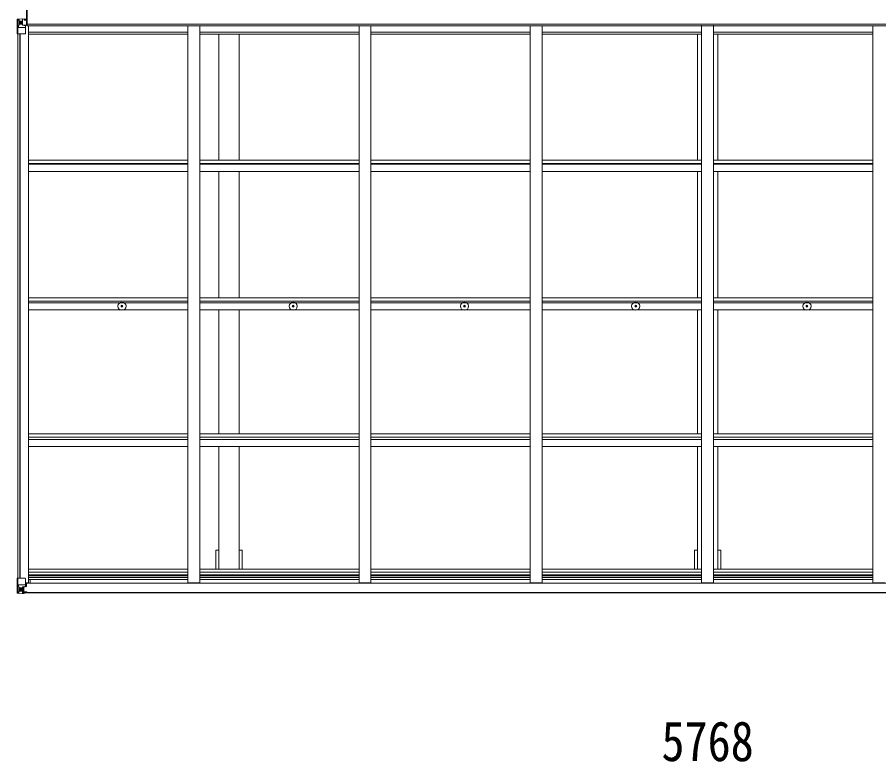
# Model space of a CAD drawing. Units: millimetres at full size, sheet at 1:35; details may follow other scales. Extents: x -9783 to 9892, y -6828 to 6752.
# Drawn here: x 772 to 4374, y 824 to 3936 of the extents above; entities that cross this region are included whole.
import ezdxf
from ezdxf.enums import TextEntityAlignment as Align

# ---------------------------------------------------------------- set-up
doc = ezdxf.new("R2010")
doc.units = ezdxf.units.MM
doc.header["$LTSCALE"] = 35
for name, color, linetype, lineweight in [('0-1_本体', 4, 'Continuous', 9), ('0-2_部品', 7, 'Continuous', 9), ('0-3_ELV2', 3, 'Continuous', 9), ('0-A_寸法', 6, 'Continuous', 9)]:
    doc.layers.add(name, color=color, linetype=linetype, lineweight=lineweight)
doc.styles.add('ＭＳ ゴシック', font='')
doc.styles.get('ＭＳ ゴシック').set_extended_font_data('MS Gothic')

msp = doc.modelspace()

# ---------------------------------------------------------------- linework, layer by layer
at = {"layer": '0-1_本体'}
for p, q in [((800.13, 3928.23), (810.63, 3928.23)), ((813.13, 3902.8), (809.59, 3902.8)), ((6502.13, 3907.82), (813.13, 3908.1)), ((813.13, 3904.78), (813.13, 3901.13)), ((6502.13, 3901.13), (813.13, 3901.13)), ((818.63, 3901.13), (818.63, 1572.25)), ((1484.63, 3901.13), (1484.63, 1572.67)), ((1534.63, 3901.13), (1534.63, 1572.67)), ((2200.63, 3901.13), (2200.63, 1572.67)), ((2250.63, 3901.13), (2250.63, 1572.67)), ((2916.63, 3901.13), (2916.63, 1572.67)), ((2966.63, 3901.13), (2966.63, 1572.67)), ((3632.63, 3902.78), (3632.63, 1572.67)), ((3682.63, 3902.78), (3682.63, 1572.67)), ((4348.63, 3901.13), (4348.63, 1572.67)), ((773.63, 3866.43), (773.63, 1591.33)), ((782.63, 3866.43), (782.63, 1591.33)), ((783.33, 3866.43), (783.33, 1591.33)), ((818.63, 3874.69), (1484.63, 3874.69)), ((818.63, 3865.56), (1484.63, 3865.56)), ((1534.63, 3874.69), (2200.63, 3874.69)), ((1534.63, 3865.56), (2200.63, 3865.56)), ((1615.13, 3865.56), (1615.13, 3338.69)), ((1700.13, 3865.56), (1700.13, 3338.69)), ((2250.63, 3874.69), (2916.63, 3874.69)), ((2250.63, 3865.56), (2916.63, 3865.56)), ((2966.63, 3874.69), (3632.63, 3874.69)), ((2966.63, 3865.56), (3632.63, 3865.56)), ((3615.13, 3865.56), (3615.13, 3338.69)), ((3682.63, 3874.69), (4348.63, 3874.69)), ((3682.63, 3865.56), (4348.63, 3865.56)), ((3700.13, 3865.56), (3700.13, 3338.69)), ((818.63, 3338.69), (1484.63, 3338.69)), ((818.63, 3325.66), (1484.63, 3325.66)), ((818.63, 3321.88), (1484.63, 3321.88)), ((1534.63, 3338.69), (2200.63, 3338.69)), ((1534.63, 3325.66), (2200.63, 3325.66)), ((1534.63, 3321.88), (2200.63, 3321.88)), ((2250.63, 3338.69), (2916.63, 3338.69)), ((2250.63, 3325.66), (2916.63, 3325.66)), ((2250.63, 3321.88), (2916.63, 3321.88)), ((2966.63, 3338.69), (3632.63, 3338.69)), ((2966.63, 3325.66), (3632.63, 3325.66)), ((2966.63, 3321.88), (3632.63, 3321.88)), ((3682.63, 3338.69), (4348.63, 3338.69)), ((3682.63, 3325.66), (4348.63, 3325.66)), ((3682.63, 3321.88), (4348.63, 3321.88)), ((818.63, 3292.08), (1484.63, 3292.08)), ((1534.63, 3292.08), (2200.63, 3292.08)), ((1615.13, 3292.08), (1615.13, 2763.21)), ((1700.13, 3292.08), (1700.13, 2763.21)), ((2250.63, 3292.08), (2916.63, 3292.08)), ((2966.63, 3292.08), (3632.63, 3292.08)), ((3615.13, 3292.08), (3615.13, 2763.21)), ((3682.63, 3292.08), (4348.63, 3292.08)), ((3700.13, 3292.08), (3700.13, 2763.21)), ((818.63, 2763.21), (1484.63, 2763.21)), ((818.63, 2750.24), (1484.63, 2750.24)), ((818.63, 2743.11), (1484.63, 2743.11)), ((1534.63, 2763.21), (2200.63, 2763.21)), ((1534.63, 2750.24), (2200.63, 2750.24)), ((1534.63, 2743.11), (2200.63, 2743.11)), ((2250.63, 2763.21), (2916.63, 2763.21)), ((2250.63, 2750.24), (2916.63, 2750.24)), ((2250.63, 2743.11), (2916.63, 2743.11)), ((2966.63, 2763.21), (3632.63, 2763.21)), ((2966.63, 2750.24), (3632.63, 2750.24)), ((2966.63, 2743.11), (3632.63, 2743.11)), ((3682.63, 2763.21), (4348.63, 2763.21)), ((3682.63, 2750.24), (4348.63, 2750.24)), ((3682.63, 2743.11), (4348.63, 2743.11)), ((818.63, 2713.67), (1484.63, 2713.67)), ((1534.63, 2713.67), (2200.63, 2713.67)), ((1615.13, 2713.67), (1615.13, 2194.79)), ((1700.13, 2713.67), (1700.13, 2194.79)), ((2250.63, 2713.67), (2916.63, 2713.67)), ((2966.63, 2713.67), (3632.63, 2713.67)), ((3615.13, 2713.67), (3615.13, 2194.79)), ((3682.63, 2713.67), (4348.63, 2713.67)), ((3700.13, 2713.67), (3700.13, 2194.79)), ((818.63, 2194.79), (1484.63, 2194.79)), ((818.63, 2181.93), (1484.63, 2181.93)), ((818.63, 2171.82), (1484.63, 2171.82)), ((1534.63, 2194.79), (2200.63, 2194.79)), ((1534.63, 2181.93), (2200.63, 2181.93)), ((1534.63, 2171.82), (2200.63, 2171.82)), ((2250.63, 2194.79), (2916.63, 2194.79)), ((2250.63, 2181.93), (2916.63, 2181.93)), ((2250.63, 2171.82), (2916.63, 2171.82)), ((2966.63, 2194.79), (3632.63, 2194.79)), ((2966.63, 2181.93), (3632.63, 2181.93)), ((2966.63, 2171.82), (3632.63, 2171.82)), ((3682.63, 2194.79), (4348.63, 2194.79)), ((3682.63, 2181.93), (4348.63, 2181.93)), ((3682.63, 2171.82), (4348.63, 2171.82)), ((818.63, 2142.86), (1484.63, 2142.86)), ((1534.63, 2142.86), (2200.63, 2142.86)), ((1615.13, 2142.86), (1615.13, 1630.07)), ((1700.13, 2142.86), (1700.13, 1630.07)), ((2250.63, 2142.86), (2916.63, 2142.86)), ((2966.63, 2142.86), (3632.63, 2142.86)), ((3615.13, 2142.86), (3615.13, 1630.07)), ((3682.63, 2142.86), (4348.63, 2142.86)), ((3700.13, 2142.86), (3700.13, 1630.07)), ((1712.63, 1709.07), (1700.13, 1709.07)), ((1712.63, 1709.07), (1712.63, 1630.07)), ((3712.63, 1709.07), (3700.13, 1709.07)), ((3712.63, 1709.07), (3712.63, 1630.07)), ((818.63, 1630.07), (1484.63, 1630.07)), ((1534.63, 1630.07), (2200.63, 1630.07)), ((2250.63, 1630.07), (2916.63, 1630.07)), ((2966.63, 1630.07), (3632.63, 1630.07)), ((3682.63, 1630.07), (4348.63, 1630.07)), ((818.63, 1617.25), (1484.63, 1617.25)), ((818.63, 1605.9), (1484.63, 1605.9)), ((818.63, 1602.11), (1484.63, 1602.11)), ((818.63, 1595.04), (1484.63, 1595.04)), ((818.63, 1585.68), (1484.63, 1585.68)), ((826.13, 1585.68), (826.13, 1570.6)), ((1534.63, 1617.25), (2200.63, 1617.25)), ((1534.63, 1605.9), (2200.63, 1605.9)), ((1534.63, 1602.11), (2200.63, 1602.11)), ((1534.63, 1595.04), (2200.63, 1595.04)), ((1534.63, 1585.68), (2200.63, 1585.68)), ((2250.63, 1617.25), (2916.63, 1617.25)), ((2250.63, 1605.9), (2916.63, 1605.9)), ((2250.63, 1602.11), (2916.63, 1602.11)), ((2250.63, 1595.04), (2916.63, 1595.04)), ((2250.63, 1585.68), (2916.63, 1585.68)), ((2966.63, 1617.25), (3632.63, 1617.25)), ((2966.63, 1605.9), (3632.63, 1605.9)), ((2966.63, 1602.11), (3632.63, 1602.11)), ((2966.63, 1595.04), (3632.63, 1595.04)), ((2966.63, 1585.68), (3632.63, 1585.68)), ((3682.63, 1617.25), (4348.63, 1617.25)), ((3682.63, 1605.9), (4348.63, 1605.9)), ((3682.63, 1602.11), (4348.63, 1602.11)), ((3682.63, 1595.04), (4348.63, 1595.04)), ((3682.63, 1585.68), (4348.63, 1585.68)), ((805.63, 1572.25), (818.63, 1572.25)), ((826.13, 1570.6), (6489.13, 1570.6)), ((1484.63, 1572.67), (1534.63, 1572.67)), ((2200.63, 1572.67), (2250.63, 1572.67)), ((2916.63, 1572.67), (2966.63, 1572.67)), ((3632.63, 1572.67), (3682.63, 1572.67)), ((4348.63, 1572.67), (4398.63, 1572.67)), ((795.13, 1532.4), (6520.13, 1532.4)), ((795.13, 1530.34), (6520.13, 1530.34))]:
    msp.add_line(p, q, dxfattribs=at)
for points in [[(1615.13, 1709.07), (1602.63, 1709.07), (1602.63, 1630.07)], [(3615.13, 1709.07), (3602.63, 1709.07), (3602.63, 1630.07)]]:
    msp.add_lwpolyline(points, dxfattribs=at)
at = {"layer": '0-2_部品'}
for p, q in [((1207.27, 2729.04), (1208.37, 2729.06)), ((1207.27, 2728.04), (1208.37, 2728.02)), ((1208.37, 2729.06), (1208.89, 2729.16)), ((1208.37, 2728.02), (1208.89, 2727.92)), ((1208.99, 2729.67), (1208.89, 2729.16)), ((1208.99, 2727.4), (1208.89, 2727.92)), ((1209.01, 2730.78), (1208.99, 2729.67)), ((1209.01, 2726.29), (1208.99, 2727.4)), ((1210.01, 2730.78), (1210.03, 2729.67)), ((1210.01, 2726.29), (1210.03, 2727.4)), ((1210.03, 2729.67), (1210.13, 2729.16)), ((1210.03, 2727.4), (1210.13, 2727.92)), ((1210.65, 2729.06), (1210.13, 2729.16)), ((1210.65, 2728.02), (1210.13, 2727.92)), ((1211.76, 2729.04), (1210.65, 2729.06)), ((1211.76, 2728.04), (1210.65, 2728.02)), ((1923.27, 2729.04), (1924.37, 2729.06)), ((1923.27, 2728.04), (1924.37, 2728.02)), ((1924.37, 2729.06), (1924.89, 2729.16)), ((1924.37, 2728.02), (1924.89, 2727.92)), ((1924.99, 2729.67), (1924.89, 2729.16)), ((1924.99, 2727.4), (1924.89, 2727.92)), ((1925.01, 2730.78), (1924.99, 2729.67)), ((1925.01, 2726.29), (1924.99, 2727.4)), ((1926.01, 2730.78), (1926.03, 2729.67)), ((1926.01, 2726.29), (1926.03, 2727.4)), ((1926.03, 2729.67), (1926.13, 2729.16)), ((1926.03, 2727.4), (1926.13, 2727.92)), ((1926.65, 2729.06), (1926.13, 2729.16)), ((1926.65, 2728.02), (1926.13, 2727.92)), ((1927.76, 2729.04), (1926.65, 2729.06)), ((1927.76, 2728.04), (1926.65, 2728.02)), ((2639.27, 2729.04), (2640.37, 2729.06)), ((2639.27, 2728.04), (2640.37, 2728.02)), ((2640.37, 2729.06), (2640.89, 2729.16)), ((2640.37, 2728.02), (2640.89, 2727.92)), ((2640.99, 2729.67), (2640.89, 2729.16)), ((2640.99, 2727.4), (2640.89, 2727.92)), ((2641.01, 2730.78), (2640.99, 2729.67)), ((2641.01, 2726.29), (2640.99, 2727.4)), ((2642.01, 2730.78), (2642.03, 2729.67)), ((2642.01, 2726.29), (2642.03, 2727.4)), ((2642.03, 2729.67), (2642.13, 2729.16)), ((2642.03, 2727.4), (2642.13, 2727.92)), ((2642.65, 2729.06), (2642.13, 2729.16)), ((2642.65, 2728.02), (2642.13, 2727.92)), ((2643.76, 2729.04), (2642.65, 2729.06)), ((2643.76, 2728.04), (2642.65, 2728.02)), ((3355.27, 2729.04), (3356.37, 2729.06)), ((3355.27, 2728.04), (3356.37, 2728.02)), ((3356.37, 2729.06), (3356.89, 2729.16)), ((3356.37, 2728.02), (3356.89, 2727.92)), ((3356.99, 2729.67), (3356.89, 2729.16)), ((3356.99, 2727.4), (3356.89, 2727.92)), ((3357.01, 2730.78), (3356.99, 2729.67)), ((3357.01, 2726.29), (3356.99, 2727.4)), ((3358.01, 2730.78), (3358.03, 2729.67)), ((3358.01, 2726.29), (3358.03, 2727.4)), ((3358.03, 2729.67), (3358.13, 2729.16)), ((3358.03, 2727.4), (3358.13, 2727.92)), ((3358.65, 2729.06), (3358.13, 2729.16)), ((3358.65, 2728.02), (3358.13, 2727.92)), ((3359.76, 2729.04), (3358.65, 2729.06)), ((3359.76, 2728.04), (3358.65, 2728.02)), ((4071.27, 2729.04), (4072.37, 2729.06)), ((4071.27, 2728.04), (4072.37, 2728.02)), ((4072.37, 2729.06), (4072.89, 2729.16)), ((4072.37, 2728.02), (4072.89, 2727.92)), ((4072.99, 2729.67), (4072.89, 2729.16)), ((4072.99, 2727.4), (4072.89, 2727.92)), ((4073.01, 2730.78), (4072.99, 2729.67)), ((4073.01, 2726.29), (4072.99, 2727.4)), ((4074.01, 2730.78), (4074.03, 2729.67)), ((4074.01, 2726.29), (4074.03, 2727.4)), ((4074.03, 2729.67), (4074.13, 2729.16)), ((4074.03, 2727.4), (4074.13, 2727.92)), ((4074.65, 2729.06), (4074.13, 2729.16)), ((4074.65, 2728.02), (4074.13, 2727.92)), ((4075.76, 2729.04), (4074.65, 2729.06)), ((4075.76, 2728.04), (4074.65, 2728.02)), ((774.47, 1591.33), (804.63, 1591.33)), ((774.47, 1591.33), (774.47, 1530.75)), ((805.63, 1590.33), (805.63, 1557.24)), ((775.02, 1564.45), (781.63, 1564.67)), ((775.02, 1564.45), (779.16, 1552.37)), ((781.63, 1551.14), (779.3, 1551.1)), ((779.3, 1551.1), (779.3, 1537.63)), ((781.63, 1564.67), (805.63, 1564.67)), ((781.63, 1551.14), (781.63, 1551.13)), ((781.63, 1551.13), (793.63, 1551.13)), ((793.63, 1554.43), (793.63, 1528.33)), ((795.13, 1551.13), (793.63, 1551.13)), ((804.8, 1556.98), (794.45, 1555.32)), ((794.45, 1554.69), (804.8, 1556.34)), ((794.45, 1555.32), (794.45, 1554.69)), ((799.13, 1555.44), (799.13, 1535.47)), ((804.8, 1556.34), (804.8, 1556.98)), ((805.08, 1556.42), (809.13, 1556.46)), ((826.13, 1571.65), (805.63, 1571.65)), ((810.13, 1568.33), (805.63, 1568.33)), ((809.13, 1558.19), (810.13, 1558.19)), ((810.13, 1556.47), (809.13, 1556.46)), ((810.13, 1571.65), (810.13, 1556.47)), ((771.63, 1530.63), (771.63, 1530.66)), ((772.57, 1529.67), (772.57, 1529.63)), ((772.57, 1529.62), (772.57, 1529.62)), ((781.54, 1529.24), (773.61, 1529.71)), ((774.47, 1530.68), (774.47, 1530.75)), ((778.44, 1534.13), (775.71, 1530.46)), ((779.3, 1537.63), (781.63, 1537.57)), ((781.63, 1537.58), (793.63, 1537.58)), ((793.63, 1528.45), (781.63, 1529.23)), ((787.11, 1544.77), (787.11, 1545.73)), ((792.63, 1537.58), (793.63, 1537.58)), ((795.13, 1537.58), (793.63, 1537.58)), ((795.13, 1534.04), (793.63, 1534.04)), ((793.63, 1529.22), (800.13, 1528.82)), ((800.13, 1527.94), (793.63, 1528.33)), ((799.13, 1547.54), (795.13, 1547.54)), ((799.13, 1539.33), (795.13, 1539.33)), ((795.63, 1534.4), (795.13, 1534.4)), ((800.13, 1529.75), (795.13, 1529.83)), ((795.24, 1535.7), (799.13, 1535.7)), ((795.62, 1535.49), (795.62, 1535.33)), ((795.62, 1535.33), (795.63, 1535.33)), ((805.63, 1535.24), (795.63, 1535.33)), ((795.63, 1533.38), (795.63, 1535.33)), ((803.63, 1533.4), (795.63, 1533.4)), ((803.63, 1533.38), (795.63, 1533.38)), ((800.13, 1529.75), (800.13, 1530.57)), ((800.13, 1529.34), (800.13, 1529.75)), ((800.13, 1529.34), (800.13, 1528.82)), ((800.13, 1528.82), (800.13, 1527.94)), ((805.13, 1530.13), (805.13, 1530.57)), ((805.43, 1530.13), (805.13, 1530.13)), ((805.43, 1530.13), (807.12, 1530.57)), ((805.63, 1535.24), (805.63, 1533.63)), ((805.63, 1533.63), (810.63, 1533.63)), ((810.63, 1532.63), (810.63, 1533.63)), ((810.63, 1533.63), (811.63, 1533.63)), ((811.63, 1535.32), (811.63, 1535.2)), ((811.63, 1533.63), (811.63, 1535.2)), ((811.63, 1533.63), (811.63, 1532.63))]:
    msp.add_line(p, q, dxfattribs=at)
for points in [[(771.63, 1530.66), (771.63, 1591.33), (774.47, 1591.33)], [(800.13, 1529.34), (795.13, 1529.34), (795.13, 1554.8)], [(809.13, 1556.46), (809.13, 1558.19), (805.63, 1558.21)], [(772.57, 1529.62), (781.63, 1529.07), (793.63, 1528.33)], [(785.19, 1543.81), (784.23, 1543.81), (784.23, 1542.85), (785.19, 1542.85)], [(787.11, 1545.73), (786.15, 1545.73), (786.15, 1544.77)], [(786.15, 1541.89), (786.15, 1540.93), (787.11, 1540.93), (787.11, 1541.89)], [(788.07, 1542.85), (789.03, 1542.85), (789.03, 1543.81), (788.07, 1543.81)], [(810.63, 1535.36), (795.63, 1535.49), (795.62, 1535.49)], [(795.63, 1534.4), (803.63, 1534.4), (803.63, 1532.63)], [(805.63, 1535.24), (805.63, 1535.25), (811.63, 1535.2)]]:
    msp.add_lwpolyline(points, dxfattribs=at)
for centre, radius in [((1209.51, 2728.54), 17), ((1925.51, 2728.54), 17), ((2641.51, 2728.54), 17), ((3357.51, 2728.54), 17), ((4073.51, 2728.54), 17), ((1209.51, 2728.54), 4), ((1925.51, 2728.54), 4), ((2641.51, 2728.54), 4), ((3357.51, 2728.54), 4), ((4073.51, 2728.54), 4), ((786.63, 1543.33), 5.3)]:
    msp.add_circle(centre, radius, dxfattribs=at)
for centre, radius, start, end in [((1209.51, 2728.54), 2.3, 167.44414, 192.55586), ((1209.51, 2728.54), 2.3, 77.44414, 102.55586), ((1209.51, 2728.54), 2.3, 257.44414, 282.55586), ((1209.51, 2728.54), 2.3, 347.44414, 12.55586), ((1925.51, 2728.54), 2.3, 167.44414, 192.55586), ((1925.51, 2728.54), 2.3, 77.44414, 102.55586), ((1925.51, 2728.54), 2.3, 257.44414, 282.55586), ((1925.51, 2728.54), 2.3, 347.44414, 12.55586), ((2641.51, 2728.54), 2.3, 167.44414, 192.55586), ((2641.51, 2728.54), 2.3, 77.44414, 102.55586), ((2641.51, 2728.54), 2.3, 257.44414, 282.55586), ((2641.51, 2728.54), 2.3, 347.44414, 12.55586), ((3357.51, 2728.54), 2.3, 167.44414, 192.55586), ((3357.51, 2728.54), 2.3, 77.44414, 102.55586), ((3357.51, 2728.54), 2.3, 257.44414, 282.55586), ((3357.51, 2728.54), 2.3, 347.44414, 12.55586), ((4073.51, 2728.54), 2.3, 167.44414, 192.55586), ((4073.51, 2728.54), 2.3, 77.44414, 102.55586), ((4073.51, 2728.54), 2.3, 257.44414, 282.55586), ((4073.51, 2728.54), 2.3, 347.44414, 12.55586), ((804.63, 1590.33), 1, 0, 90), ((794.56, 1554.39), 0.937, 96.73234, 177.67791), ((794.56, 1553.76), 0.937, 96.73234, 177.67791), ((804.69, 1557.91), 0.937, 276.73234, 357.67791), ((804.69, 1557.27), 0.937, 276.73234, 357.67791), ((772.63, 1530.66), 0.999, 180.04917, 266.5576), ((772.63, 1530.63), 0.999, 180.04917, 266.5576), ((772.63, 1530.62), 1, 179.99921, 266.49983), ((773.78, 1517.02), 12.7, 84.89689, 90.75534), ((775.75, 1530.63), 1.28, 177.54105, 228.82169), ((785.19, 1544.77), 0.96, 270, 0), ((785.19, 1541.89), 0.96, 0, 90), ((788.07, 1544.77), 0.96, 180, 270), ((788.07, 1541.89), 0.96, 90, 180), ((795.64, 1536.01), 0.513, 178.95293, 268.11972), ((795.63, 1535.83), 0.5, 179.95536, 269.47105), ((795.63, 1532.9), 0.5, 89.99891, 179.99891), ((795.63, 1532.88), 0.5, 90.00309, 180.00198), ((810.77, 1527.67), 7.69, 83.56574, 91.03001)]:
    msp.add_arc(centre, radius, start, end, dxfattribs=at)
for centre, major_axis, ratio, start_param, end_param in [((775.74, 1562.11), (0.85, -2.32), 0.403757, 3.0087805, 3.9744392), ((777.89, 1551.08), (0, -3), 0.468246, 1.5772882, 2.0127935), ((774.57, 1529.54), (2, -0.12), 0.060933, 2.0712557, 3.1453404), ((973.57, 1517.31), (201, -12.36), 0.060933, 3.1453404, 3.145839), ((774.76, 1532.64), (-0.02, -3), 0.466854, 0.125683, 0.7596956), ((776.43, 1537.71), (0.03, -5), 0.573921, 0.7672717, 1.551125), ((699.88, 1537.58), (81.75, 0), 0.061163, 6.2824128, 6.2831853)]:
    msp.add_ellipse(centre, major_axis=major_axis, ratio=ratio, start_param=start_param, end_param=end_param, dxfattribs=at)
at = {"layer": '0-3_ELV2'}
for p, q in [((771.63, 3927.37), (771.63, 3866.66)), ((772.57, 3928.33), (772.57, 3928.37)), ((781.54, 3928.76), (773.61, 3928.28)), ((774.47, 3927.31), (774.47, 3927.24)), ((774.47, 3866.66), (774.47, 3927.24)), ((778.44, 3923.87), (775.71, 3927.54)), ((793.63, 3929.55), (781.63, 3928.76)), ((793.63, 3902.87), (793.63, 3929.66)), ((800.13, 3930.06), (800.13, 3924.11)), ((775.02, 3893.54), (779.16, 3905.63)), ((775.02, 3893.54), (781.63, 3893.33)), ((779.3, 3920.36), (781.63, 3920.42)), ((779.3, 3906.89), (779.3, 3920.36)), ((781.63, 3906.86), (779.3, 3906.89)), ((781.63, 3920.42), (793.63, 3920.42)), ((781.63, 3906.86), (781.63, 3906.86)), ((793.63, 3906.86), (781.63, 3906.86)), ((781.63, 3893.33), (805.63, 3893.33)), ((786.15, 3913.22), (786.15, 3912.26)), ((793.63, 3902.87), (800.13, 3902.87)), ((794.45, 3902.67), (794.45, 3902.87)), ((804.8, 3901.02), (794.45, 3902.67)), ((797.15, 3902.87), (804.8, 3901.65)), ((809.13, 3924.68), (800.13, 3924.74)), ((800.13, 3902.87), (809.13, 3902.91)), ((804.8, 3901.65), (804.8, 3901.02)), ((805.63, 3867.66), (805.63, 3900.76)), ((810.13, 3903.82), (810.13, 3923.97)), ((771.63, 3866.66), (804.63, 3866.66))]:
    msp.add_line(p, q, dxfattribs=at)
msp.add_lwpolyline([(812.13, 3904.99), (812.13, 3967.99), (810.63, 3967.99), (810.63, 3904.99)], close=True, dxfattribs=at)
for points in [[(812.13, 3904.99), (813.13, 3904.99), (813.13, 3967.99), (812.13, 3967.99)], [(772.57, 3928.37), (781.63, 3928.93), (800.13, 3930.06)], [(785.19, 3915.14), (784.23, 3915.14), (784.23, 3914.18), (785.19, 3914.18)], [(787.11, 3916.1), (787.11, 3917.06), (786.15, 3917.06), (786.15, 3916.1)], [(786.15, 3912.26), (787.11, 3912.26), (787.11, 3913.22)], [(788.07, 3914.18), (789.03, 3914.18), (789.03, 3915.14), (788.07, 3915.14)], [(810.13, 3923.97), (810.12, 3924.08), (800.13, 3924.11)]]:
    msp.add_lwpolyline(points, dxfattribs=at)
msp.add_circle((786.63, 3914.66), 5.3, dxfattribs=at)
for centre, radius, start, end in [((772.63, 3927.37), 0.999, 93.4424, 179.95083), ((772.63, 3927.37), 1, 93.50017, 180.00079), ((772.63, 3927.33), 0.999, 93.4424, 179.95083), ((773.78, 3940.98), 12.7, 269.24466, 275.10311), ((775.75, 3927.37), 1.28, 131.17831, 182.45895), ((785.19, 3916.1), 0.96, 270, 0), ((785.19, 3913.22), 0.96, 0, 90), ((788.07, 3916.1), 0.96, 180, 270), ((788.07, 3913.22), 0.96, 90, 180), ((794.56, 3903.6), 0.937, 230.93398, 263.26766), ((804.69, 3900.72), 0.937, 2.32209, 83.26766), ((804.69, 3900.09), 0.937, 2.32209, 83.26766), ((804.63, 3867.66), 1, 270, 0)]:
    msp.add_arc(centre, radius, start, end, dxfattribs=at)
for centre, major_axis, ratio, start_param, end_param in [((973.57, 3940.68), (201, 12.36), 0.060933, 3.1373463, 3.1378449), ((774.57, 3928.45), (2, 0.12), 0.060933, 3.1378449, 4.2119296), ((774.76, 3925.35), (-0.02, 3), 0.466854, 5.5234897, 6.1575023), ((775.74, 3895.89), (0.85, 2.32), 0.403757, 2.3087461, 3.2744049), ((776.43, 3920.28), (0.03, 5), 0.573921, 4.7320603, 5.5159136), ((777.89, 3906.91), (0, 3), 0.468246, 4.2703918, 4.7058971), ((699.88, 3920.42), (81.75, 0), 0.061163, 0, 0.0007725), ((809.13, 3923.98), (1, -0.012), 0.707053, 0.1587743, 1.5795216), ((809.13, 3903.81), (1, 0.021), 0.906239, 4.6936843, 6.2644806)]:
    msp.add_ellipse(centre, major_axis=major_axis, ratio=ratio, start_param=start_param, end_param=end_param, dxfattribs=at)

# ---------------------------------------------------------------- texts
at = {"layer": '0-A_寸法', "color": 7, "style": 'ＭＳ ゴシック', "width": 0.85}
msp.add_text('5768', height=166.8, dxfattribs=at).set_placement((3465.13, 777.16), align=Align.BOTTOM_LEFT)

doc.saveas('drawing.dxf')
